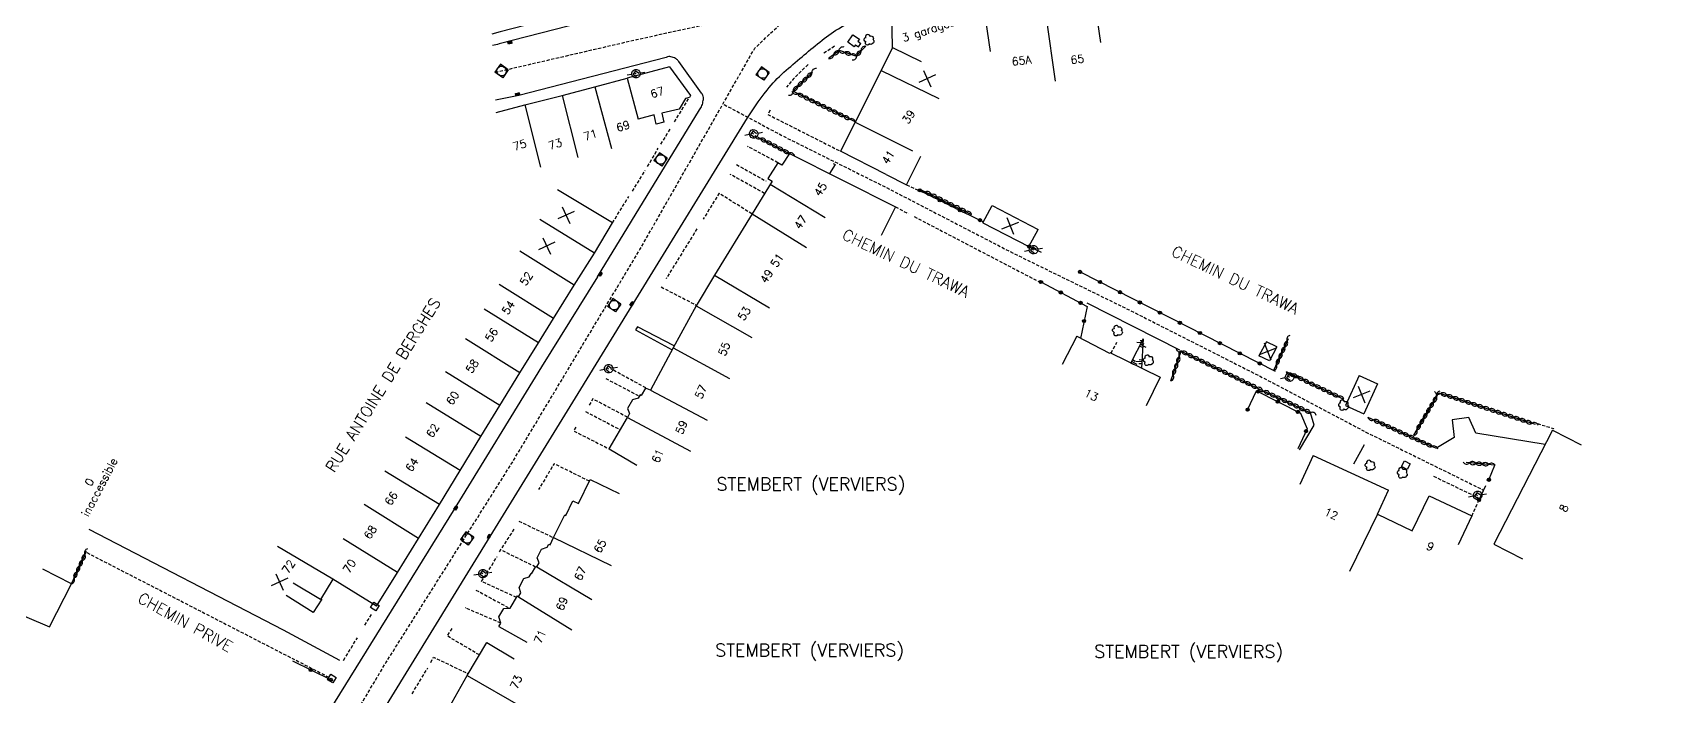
# Model space of a CAD drawing. Header units: millimetres. Extents: x 257000 to 258000, y 143000 to 144000.
# Drawn here: x 257349.1 to 257604.9, y 143230.4 to 143334 of the extents above; entities that cross this region are included whole.
import ezdxf
from ezdxf.enums import TextEntityAlignment as Align

# ---------------------------------------------------------------- set-up
doc = ezdxf.new("R2010")
doc.units = ezdxf.units.MM
doc.linetypes.add('DASHED', pattern=[0.75, 0.5, -0.25])
doc.layers.get('0').update_dxf_attribs({"linetype": 'CONTINUOUS'})
for name, color, linetype in [('W0001', 6, 'DASHED'), ('W0008', 7, 'CONTINUOUS'), ('W0017', 7, 'CONTINUOUS'), ('W0100', 7, 'CONTINUOUS'), ('W0112', 1, 'DASHED'), ('W0211', 2, 'CONTINUOUS'), ('W0300', 7, 'CONTINUOUS'), ('W0310', 3, 'CONTINUOUS'), ('W0322', 7, 'CONTINUOUS'), ('W0400', 7, 'CONTINUOUS'), ('W0420', 7, 'CONTINUOUS'), ('W0471', 7, 'CONTINUOUS'), ('W0980', 7, 'CONTINUOUS'), ('W0984', 7, 'CONTINUOUS'), ('W0989', 7, 'CONTINUOUS'), ('W0991', 7, 'CONTINUOUS')]:
    doc.layers.add(name, color=color, linetype=linetype)
doc.styles.get("Standard").update_dxf_attribs({"font": 'romans.shx', "width": 0.85})

# ---------------------------------------------------------------- blocks, each defined once
blk = doc.blocks.new('t310o')
at = {"color": 0, "linetype": 'Continuous'}
for centre, start, end in [((-0.5, 0.38), 216.8699, 323.1304), ((0.5, -0.37), 36.8699, 143.1303)]:
    blk.add_arc(centre, 0.625, start, end, dxfattribs=at)
blk = doc.blocks.new('t322o')
at = {"color": 0, "linetype": 'Continuous'}
for radius in [0.25, 0.15]:
    blk.add_circle((0, 0), radius, dxfattribs=at)
blk = doc.blocks.new('T300')
for p, q in [((-0.8, 0.51), (-0.86, 0.34)), ((-0.86, 0.34), (-0.86, 0.17)), ((-0.86, 0.17), (-0.74, 0.06)), ((-0.69, 0.63), (-0.8, 0.51)), ((-0.8, -0.06), (-0.74, 0.06)), ((-0.74, 0.06), (-0.69, 0.11)), ((-0.57, 0.69), (-0.69, 0.63)), ((-0.46, 0.69), (-0.57, 0.69)), ((-0.29, 0.63), (-0.46, 0.69)), ((-0.29, 0.63), (-0.17, 0.74)), ((-0.23, 0.57), (-0.29, 0.63)), ((-0.17, 0.74), (-0.06, 0.8)), ((-0.06, 0.8), (0.06, 0.8)), ((0.06, 0.8), (0.23, 0.74)), ((0.23, 0.74), (0.34, 0.63)), ((0.34, 0.63), (0.4, 0.51)), ((0.46, 0.46), (0.34, 0.46)), ((0.4, 0.51), (0.4, 0.46)), ((0.57, 0.4), (0.46, 0.46)), ((0.57, 0.4), (0.69, 0.29)), ((0.69, 0.29), (0.74, 0.17)), ((0.74, 0.06), (0.69, -0.17)), ((0.74, 0.17), (0.74, 0.06)), ((-0.8, -0.17), (-0.8, -0.06)), ((-0.8, -0.23), (-0.8, -0.17)), ((-0.74, -0.34), (-0.8, -0.23)), ((-0.69, -0.4), (-0.74, -0.34)), ((-0.51, -0.46), (-0.69, -0.4)), ((-0.4, -0.46), (-0.51, -0.46)), ((-0.4, -0.46), (-0.34, -0.46)), ((-0.34, -0.46), (-0.34, -0.4)), ((-0.34, -0.51), (-0.34, -0.46)), ((-0.29, -0.63), (-0.34, -0.51)), ((-0.17, -0.74), (-0.29, -0.63)), ((-0.06, -0.8), (-0.17, -0.74)), ((0.06, -0.8), (-0.06, -0.8)), ((0.17, -0.74), (0.06, -0.8)), ((0.23, -0.69), (0.17, -0.74)), ((0.29, -0.46), (0.23, -0.46)), ((0.29, -0.63), (0.23, -0.69)), ((0.46, -0.4), (0.29, -0.46)), ((0.34, -0.51), (0.29, -0.63)), ((0.34, -0.51), (0.34, -0.46)), ((0.57, -0.34), (0.46, -0.4)), ((0.63, -0.29), (0.57, -0.34)), ((0.69, -0.17), (0.63, -0.29))]:
    blk.add_line(p, q)
blk = doc.blocks.new('T400')
for p, q in [((-0.15, 0.3), (0.15, 0.3)), ((-0.15, -0.25), (-0.15, 0.3)), ((-0.15, 0.15), (0.15, 0.15)), ((-0.15, 0), (0.15, 0)), ((0.15, 0.3), (0.15, -0.25)), ((-0.15, -0.15), (0.15, -0.15)), ((-0.15, -0.25), (-0.15, -0.3)), ((-0.15, -0.3), (0.15, -0.3)), ((0.15, -0.3), (0.15, -0.25))]:
    blk.add_line(p, q)
blk = doc.blocks.new('T420')
for p, q in [((0.75, 0.75), (-0.75, 0.75)), ((-0.75, 0.75), (-0.75, -0.75)), ((0.75, 0.75), (0.75, -0.75)), ((0.75, -0.75), (-0.75, -0.75))]:
    blk.add_line(p, q)
blk.add_ellipse((0, 0), major_axis=(-0.53, 0.53), ratio=1, start_param=3.926991, end_param=10.210176)
blk = doc.blocks.new('T471')
for p, q in [((-0.333334, 0.333334), (-0.333334, -0.333334)), ((-0.333334, 0.333334), (0.333334, 0.333334)), ((-0.333334, 0), (0, 0)), ((0.500001, 0.500001), (1.000002, 1.000002)), ((-0.500001, -0.500001), (-1.000002, -1.000002)), ((-0.333334, -0.333334), (0.333334, -0.333334))]:
    blk.add_line(p, q)
blk.add_ellipse((0, 0), major_axis=(0.471405, 0.471405), ratio=1, start_param=5.4977871438, end_param=11.780972451)
blk = doc.blocks.new('t211o')
at = {"color": 0, "linetype": 'Continuous'}
for p, q in [((-0.29, 0.5), (-0.29, 0)), ((0, 1), (0, 0)), ((0.29, 0.5), (0.29, 0))]:
    blk.add_line(p, q, dxfattribs=at)
blk = doc.blocks.new('t112o')
at = {"color": 0, "linetype": 'Continuous'}
for p, q in [((-0.5, 0.5), (0.5, 0.5)), ((-0.5, -0.5), (-0.5, 0.5)), ((0.5, 0.5), (0.5, -0.5)), ((0.5, -0.5), (-0.5, -0.5))]:
    blk.add_line(p, q, dxfattribs=at)
blk = doc.blocks.new('t991o')
at = {"color": 0, "linetype": 'Continuous'}
for p, q in [((-1, 1), (1, -1)), ((-1, -1), (1, 1))]:
    blk.add_line(p, q, dxfattribs=at)

msp = doc.modelspace()

# ---------------------------------------------------------------- linework, layer by layer
at = {"layer": 'W0001', "flags": 128}
for points in [[(257355.67, 143156.16), (257365.57, 143173.12), (257378.27, 143193.37), (257389.74, 143211.37), (257404.2, 143235.63), (257423.79, 143266.65), (257443.87, 143300.15), (257461.81, 143331.59), (257469.93, 143339.28), (257491.36, 143346.35), (257533.97, 143351.72), (257577.91, 143357.7), (257623.96, 143363.15), (257652.31, 143366.72), (257666.9, 143369.71), (257684, 143376.04), (257695.52, 143383.25), (257734.85, 143409.31)], [(257469.32, 143338.56), (257443.35, 143332.91), (257421.19, 143327.78)], [(257457.02, 143322.81), (257466.21, 143317.9), (257481.96, 143310.06), (257502.3, 143299.54), (257520.29, 143290.74), (257541.14, 143280.18), (257557.25, 143271.67), (257575.52, 143262.66)]]:
    msp.add_lwpolyline(points, dxfattribs=at)
at = {"layer": 'W0008'}
msp.add_lwpolyline([(257464.51, 143346.79, -0.065215), (257464.5, 143345.61, -0.084501), (257464.22, 143344.75, -0.036822), (257463.72, 143343.95, -0.040989), (257463.18, 143343.31, -0.094341), (257462.81, 143343.06, -0.028588), (257461.46, 143342.57), (257459.54, 143342), (257443.47, 143337.83), (257421.91, 143332.27, -0.000645), (257420.87, 143332.01, -0.017419)], format="xyb", dxfattribs=at)
at = {"layer": 'W0008', "flags": 128}
for points in [[(257443.24, 143292.35), (257460.26, 143320.08, -0.028936), (257463.75, 143325.08, -0.046256), (257466.38, 143327.86, -0.004825), (257469.2, 143330.28, -0.00499), (257471.97, 143332.57, -0.030706), (257474.88, 143334.64, -0.019792), (257479.68, 143337.38)], [(257437.24, 143295.89), (257453.21, 143322, 0.028768), (257453.56, 143322.64, 0.051872), (257453.69, 143323.02, 0.015619), (257453.77, 143323.43, 0.021112), (257453.81, 143323.73, 0.103904), (257453.76, 143324.11, 0.072736), (257453.51, 143324.6), (257449.94, 143329.54, 0.04441), (257449.66, 143329.86, 0.070861), (257449.45, 143330.02, 0.036509), (257449.09, 143330.17, 0.036394), (257448.71, 143330.28, 0.082056), (257448.41, 143330.29, 0.056762), (257447.99, 143330.18)], [(257428.52, 143281.84), (257414.71, 143259.38), (257391.46, 143221.83), (257377, 143198.4), (257357.32, 143166.56, -0.029276), (257356, 143164.69, -0.064604), (257355.26, 143163.97, -0.034241), (257353.8, 143163.03, -0.036047), (257352.31, 143162.34, -0.102527), (257350.67, 143162.08, -0.085336), (257348.73, 143162.51), (257333.67, 143168.67, 0.006605), (257326.63, 143171.45, 0.008243), (257320.92, 143173.5, 0.014657), (257309.33, 143177.08, 0.014657), (257297.56, 143179.98)]]:
    msp.add_lwpolyline(points, format="xyb", dxfattribs=at)
for points in [[(257447.99, 143330.18), (257424.98, 143324.24)], [(257424.98, 143324.24), (257421.35, 143323.48)], [(257437.24, 143295.89), (257428.52, 143281.84)], [(257434.66, 143278.38), (257443.24, 143292.35)], [(257513.68, 143291.84), (257528.17, 143284.53), (257528.17, 143284.53)], [(257398.57, 143219.71), (257420.93, 143256.05), (257434.66, 143278.38)]]:
    msp.add_lwpolyline(points, dxfattribs=at)
at = {"layer": 'W0017', "flags": 128}
for points in [[(257449.23, 143285.12), (257443.52, 143288.1), (257443.2, 143287.61), (257448.94, 143284.53)], [(257546.88, 143268.91), (257549.2, 143272.73), (257548.61, 143274.67)], [(257585.24, 143269.73), (257574.42, 143271.5), (257573.32, 143273.94), (257570.75, 143273.57), (257571.06, 143270.84), (257568.45, 143269.25), (257568.45, 143269.25)], [(257555.39, 143266.7), (257557.02, 143269.75)], [(257397, 143236), (257388.24, 143240.74), (257357.88, 143256.46)]]:
    msp.add_lwpolyline(points, dxfattribs=at)
at = {"layer": 'W0100'}
for points in [[(257445.46, 143340.17), (257439.48, 143338.63), (257433.8, 143337.15), (257427.92, 143335.66), (257422.07, 143334.15), (257420.77, 143333.82)], [(257421.45, 143321.57), (257425.91, 143322.74), (257431.74, 143324.21), (257436.86, 143325.59), (257441.91, 143326.94)]]:
    msp.add_lwpolyline(points, dxfattribs=at)
at = {"layer": 'W0100', "flags": 128}
for points in [[(257483.32, 143331.71), (257483.23, 143337.18)], [(257515.1, 143337.45), (257515.81, 143332.5)], [(257497.85, 143336.03), (257498.56, 143331.08)], [(257507.34, 143336.34), (257508.75, 143326.44)], [(257483.33, 143331.74), (257481.58, 143328.13), (257477.5, 143320.08), (257475.21, 143315.52)], [(257477.56, 143332.13), (257477.35, 143331.82), (257476.33, 143332.54), (257477.14, 143333.7), (257478.16, 143333.02), (257477.93, 143332.7), (257478.41, 143332.36)], [(257477.56, 143332.13), (257478, 143331.82)], [(257478.01, 143331.83), (257478.41, 143332.36)], [(257483.32, 143331.71), (257487.82, 143329.53)], [(257448.51, 143328.68), (257441.91, 143326.94)], [(257441.91, 143326.94), (257443.62, 143320.54)], [(257448.51, 143328.68), (257451.78, 143324.22), (257451.63, 143323.92), (257451, 143323.73), (257450.01, 143322.1), (257447.31, 143321.45), (257447.63, 143320.08), (257447.63, 143320.08)], [(257481.58, 143328.13), (257490.58, 143323.77)], [(257431.74, 143324.21), (257434.18, 143314.52)], [(257436.86, 143325.59), (257439.45, 143315.94)], [(257425.91, 143322.74), (257428.36, 143313.05)], [(257446.12, 143321.2), (257443.62, 143320.54)], [(257446.42, 143319.76), (257446.12, 143321.2)], [(257447.63, 143320.08), (257446.42, 143319.76)], [(257477.5, 143320.08), (257486.43, 143315.59)], [(257467.22, 143315.17), (257466.06, 143313.32), (257465.4, 143313.69), (257463.87, 143311.24), (257464.55, 143310.86), (257461.4, 143305.72), (257455.51, 143296.19), (257452.66, 143291.39), (257449.07, 143284.8), (257445.55, 143278.22), (257444.77, 143278.54), (257444.08, 143277.39), (257443.91, 143277.47), (257443.6, 143276.94), (257442.71, 143276.68), (257441.93, 143275.33), (257442.24, 143274.54), (257441.94, 143273.94)], [(257467.24, 143315.19), (257483.78, 143306.85)], [(257474.04, 143313.62), (257474.35, 143313.46), (257473.47, 143312.03)], [(257482.35, 143311.86), (257475.21, 143315.52)], [(257485.52, 143310.29), (257487.74, 143314.77)], [(257482.35, 143311.86), (257485.52, 143310.29)], [(257439.6, 143304.35), (257431.01, 143309.47)], [(257464.25, 143310.4), (257472.79, 143305.17)], [(257461.4, 143305.72), (257469.91, 143300.47)], [(257483.79, 143306.84), (257481.54, 143302.38)], [(257497.44, 143304.36), (257498.9, 143307.02)], [(257498.9, 143307.02), (257506.1, 143303.32)], [(257402.76, 143244.49), (257406.05, 143249.76), (257409.28, 143255.07), (257412.57, 143260.34), (257415.8, 143265.68), (257419.02, 143270.96), (257422.02, 143275.83), (257425.13, 143280.91), (257428.07, 143285.61), (257430.39, 143289.42), (257433.61, 143294.58), (257436.78, 143299.62), (257439.6, 143304.35)], [(257436.78, 143299.62), (257428.25, 143304.84)], [(257497.44, 143304.36), (257504.64, 143300.66)], [(257504.64, 143300.66), (257506.1, 143303.32)], [(257433.61, 143294.58), (257425.15, 143299.91)], [(257455.51, 143296.19), (257464.11, 143291.08)], [(257430.39, 143289.42), (257421.9, 143294.7)], [(257428.07, 143285.61), (257419.56, 143290.86)], [(257452.66, 143291.39), (257461.35, 143286.44)], [(257425.13, 143280.91), (257416.65, 143286.2)], [(257512.12, 143286.65), (257509.81, 143282.21)], [(257512.12, 143286.65), (257517.23, 143283.98), (257517.29, 143284.09), (257525.13, 143280.22)], [(257541.72, 143285.74), (257540.54, 143283.57)], [(257543.37, 143284.98), (257541.72, 143285.74)], [(257449.07, 143284.8), (257457.86, 143280.02)], [(257542.19, 143282.81), (257540.54, 143283.57)], [(257543.37, 143284.98), (257542.19, 143282.81)], [(257422.02, 143275.83), (257413.5, 143281.06)], [(257525.13, 143280.22), (257522.92, 143275.74)], [(257556.22, 143280.52), (257554.09, 143275.81)], [(257556.22, 143280.52), (257559.06, 143279.22)], [(257445.55, 143278.22), (257454.37, 143273.5)], [(257559.06, 143279.22), (257556.93, 143274.51)], [(257419.02, 143270.96), (257410.51, 143276.21)], [(257554.09, 143275.81), (257556.93, 143274.51)], [(257439.1, 143269.03), (257441.94, 143273.94)], [(257441.94, 143273.94), (257451.78, 143268.67)], [(257415.8, 143265.68), (257407.25, 143270.86)], [(257586.42, 143271.94), (257577.25, 143254.14)], [(257586.42, 143271.94), (257590.87, 143269.65)], [(257439.1, 143269.03), (257443.42, 143266.52)], [(257549.04, 143268.01), (257546.96, 143263.46)], [(257549.04, 143268.01), (257560.81, 143262.61)], [(257412.57, 143260.34), (257404.05, 143265.58)], [(257434.3, 143260.5), (257436.14, 143264.27)], [(257436.14, 143264.27), (257440.63, 143262.08)], [(257559.09, 143258.87), (257560.81, 143262.61)], [(257409.28, 143255.07), (257400.8, 143260.36)], [(257432.33, 143258.65), (257433.43, 143260.92)], [(257433.43, 143260.92), (257434.3, 143260.5)], [(257564.49, 143256.25), (257567.12, 143261.73)], [(257567.12, 143261.73), (257573.8, 143258.6)], [(257430.41, 143255.18), (257432.14, 143258.74)], [(257432.14, 143258.74), (257432.33, 143258.65)], [(257559.09, 143258.87), (257554.72, 143249.88)], [(257559.09, 143258.87), (257564.49, 143256.25)], [(257573.8, 143258.6), (257571.67, 143254.07)], [(257406.05, 143249.76), (257397.54, 143255.01)], [(257429.89, 143254.06), (257430.41, 143255.18)], [(257430.41, 143255.18), (257439.41, 143250.81)], [(257395.92, 143248.71), (257387.31, 143253.81)], [(257427.84, 143252.01), (257428.52, 143253.4)], [(257428.16, 143251.23), (257427.84, 143252.01)], [(257428.52, 143253.4), (257429.4, 143253.67)], [(257429.4, 143253.67), (257429.66, 143254.17)], [(257429.66, 143254.17), (257429.89, 143254.06)], [(257577.25, 143254.14), (257581.7, 143251.85)], [(257355.11, 143247.98), (257350.65, 143250.24)], [(257426.6, 143249.07), (257426.88, 143249.59)], [(257426.97, 143249.53), (257426.88, 143249.59)], [(257426.97, 143249.53), (257427.65, 143250.68)], [(257427.65, 143250.68), (257427.79, 143250.6)], [(257427.79, 143250.6), (257428.16, 143251.23)], [(257427.79, 143250.6), (257436.4, 143245.51)], [(257351.69, 143241.26), (257355.11, 143247.98)], [(257394.02, 143245.51), (257389.72, 143248.05)], [(257395.92, 143248.71), (257394.02, 143245.51)], [(257402.76, 143244.49), (257395.92, 143248.71)], [(257425.02, 143247.42), (257425.73, 143248.81)], [(257425.29, 143246.56), (257425.02, 143247.42)], [(257425.73, 143248.81), (257426.6, 143249.07)], [(257340.63, 143245.96), (257351.69, 143241.26), (257351.69, 143241.26)], [(257392.87, 143243.47), (257388.63, 143246.12)], [(257394.19, 143245.59), (257392.87, 143243.47)], [(257394.19, 143245.59), (257394.1, 143245.64)], [(257423.61, 143244.19), (257424.78, 143246.07)], [(257424.78, 143246.07), (257424.92, 143245.96)], [(257424.92, 143245.96), (257425.29, 143246.56)], [(257424.92, 143245.96), (257433.26, 143240.76)], [(257421.84, 143242.8), (257422.63, 143244.09)], [(257422.17, 143241.82), (257421.84, 143242.8)], [(257421.86, 143241.28), (257422.17, 143241.82)], [(257422.63, 143244.09), (257423.61, 143244.19)], [(257421.86, 143241.28), (257426.23, 143238.84)], [(257416.93, 143233.66), (257419.97, 143238.8)], [(257419.97, 143238.8), (257424.27, 143236.25)], [(257414.07, 143228.68), (257416.93, 143233.66)], [(257416.93, 143233.66), (257425.6, 143228.68)]]:
    msp.add_lwpolyline(points, dxfattribs=at)
at = {"layer": 'W0112', "flags": 128}
for points in [[(257472.58, 143330.86), (257474.41, 143332.06)], [(257470.16, 143329.04), (257468.94, 143327.94), (257467.81, 143326.76), (257466.76, 143325.52)], [(257449.26, 143320.09), (257451.6, 143323.87)], [(257464.24, 143321.91), (257463.85, 143321.27), (257475.21, 143315.52)], [(257447.16, 143316.61), (257448.69, 143319.14)], [(257445.08, 143313.13), (257446.76, 143316)], [(257465.42, 143313.73), (257460.69, 143316.29)], [(257458.95, 143313.44), (257463.55, 143310.86)], [(257442.7, 143309.26), (257444.7, 143312.49)], [(257463.36, 143308.92), (257458, 143311.89)], [(257439.6, 143304.35), (257442.14, 143308.44)], [(257461.38, 143305.73), (257456.24, 143308.95), (257453.77, 143304.92)], [(257485.52, 143310.29), (257487.49, 143309.38)], [(257483.79, 143306.84), (257485.78, 143305.77)], [(257452.79, 143303.39), (257447.96, 143295.6)], [(257486.72, 143305.31), (257506.26, 143295.12)], [(257447.19, 143294.33), (257452.69, 143291.48)], [(257517.47, 143284.01), (257518.37, 143285.68)], [(257444.81, 143278.56), (257439.34, 143281.54)], [(257438.54, 143280.04), (257443.79, 143277.27)], [(257441.95, 143273.97), (257436.55, 143276.83), (257435.94, 143275.89)], [(257433.88, 143272.43), (257433.53, 143271.85), (257439.1, 143269.04)], [(257435.39, 143274.87), (257440.83, 143272.03)], [(257584.05, 143272.98), (257586.55, 143272.24), (257586.42, 143271.94)], [(257436, 143263.99), (257430.48, 143266.72), (257428.07, 143262.71)], [(257567.84, 143264.77), (257575.01, 143261.31), (257573.8, 143258.59)], [(257424.97, 143257.75), (257430.4, 143255.16)], [(257421.94, 143252.98), (257424.27, 143256.52)], [(257357.51, 143252.84), (257395.32, 143233.38)], [(257424.63, 143245.83), (257419.15, 143248.33), (257421.6, 143252.23)], [(257427.6, 143250.59), (257422.47, 143253.1)], [(257418.27, 143247), (257423.5, 143244.17)], [(257400.91, 143241.5), (257402, 143243.23)], [(257422.16, 143241.85), (257416.6, 143244.21)], [(257397.61, 143236.02), (257399.78, 143239.56)], [(257418.82, 143236.86), (257413.8, 143239.82), (257414.66, 143241.13)], [(257408.32, 143230.8), (257410.75, 143234.84)], [(257411.21, 143235.7), (257411.67, 143236.52), (257417.04, 143233.93)]]:
    msp.add_lwpolyline(points, dxfattribs=at)
at = {"layer": 'W0211', "flags": 128}
for points in [[(257522.5, 143286.24), (257520.57, 143282.49)], [(257522.26, 143281.66), (257522.51, 143286.23)]]:
    msp.add_lwpolyline(points, dxfattribs=at)
at = {"layer": 'W0310'}
msp.add_line((257540.43, 143278.48), (257548.61, 143274.67), dxfattribs=at)
at = {"layer": 'W0310', "flags": 128}
for points in [[(257479.14, 143331.92), (257477.6, 143330.36), (257475.04, 143331.25), (257473.37, 143330.03)], [(257477.52, 143320.11), (257467.74, 143324.88), (257470.83, 143327.84)], [(257461.83, 143317.97), (257467.21, 143315.17)], [(257487.6, 143309.61), (257495.65, 143305.64)], [(257542.87, 143281.31), (257545.18, 143286.27)], [(257526.82, 143279.65), (257528.43, 143284.29), (257540.43, 143278.48)], [(257544.8, 143281.1), (257553.74, 143276.82)], [(257564.73, 143271.16), (257568.66, 143277.79), (257583.67, 143272.88)], [(257557.58, 143273.97), (257557.58, 143273.97), (257568.21, 143269.13)], [(257577.42, 143266.51), (257572.9, 143266.92)], [(257355.11, 143247.99), (257357.47, 143253.06)]]:
    msp.add_lwpolyline(points, dxfattribs=at)
at = {"layer": 'W0322', "flags": 128}
for points in [[(257487.58, 143309.41), (257497.48, 143304.51)], [(257504.67, 143300.63), (257506.57, 143299.76)], [(257512.62, 143296.68), (257543.1, 143281.15)], [(257506.51, 143295.1), (257513.73, 143291.29), (257512.67, 143286.28)], [(257538.79, 143275.16), (257540.19, 143278.11), (257547.05, 143274.6), (257548.07, 143272.18), (257546.64, 143269.06)], [(257576.47, 143264.22), (257577.42, 143266.51)], [(257574.93, 143261.07), (257576, 143263.32)], [(257395.61, 143232.98), (257389.7, 143235.88)]]:
    msp.add_lwpolyline(points, dxfattribs=at)

# ---------------------------------------------------------------- block references
at = {"layer": 'W0112'}
for p, rotation in [((257563.49, 143266.49), 62.37551567701633), ((257402.49, 143244.42), 59.12611920288884), ((257395.77, 143233.17), 59.12611920288884)]:
    msp.add_blockref('t112o', p, dxfattribs=dict(at, rotation=rotation))
at = {"layer": 'W0211'}
for p, rotation in [((257522.47, 143285.65), 86.90764464204055), ((257522.04, 143285.35), 242.8061368636673), ((257520.67, 143282.68), 242.8061368636673), ((257522.31, 143282.66), 86.90764464204055)]:
    msp.add_blockref('t211o', p, dxfattribs=dict(at, rotation=rotation))
at = {"layer": 'W0300', "rotation": 325.118802412107}
for p in [(257479.7, 143332.81), (257518.5, 143287.39), (257523.32, 143282.77), (257553.82, 143275.76), (257557.95, 143266.35), (257562.98, 143265.18)]:
    msp.add_blockref('T300', p, dxfattribs=at)
at = {"layer": 'W0310'}
for p, rotation in [((257474.15, 143330.6), 216.063346960046), ((257474.95, 143331.19), 216.063346960046), ((257475.88, 143330.96), 160.8250032803692), ((257477.73, 143330.49), 225.2762083645715), ((257478.43, 143331.2), 225.2762083645715), ((257476.83, 143330.63), 160.8250032803692), ((257468.55, 143325.66), 43.80207241085007), ((257469.28, 143326.35), 43.80207241085007), ((257470, 143327.04), 43.80207241085007), ((257470.72, 143327.73), 43.80207241085007), ((257467.83, 143324.96), 43.80207241085007), ((257468.53, 143324.49), 154.0017198650332), ((257469.43, 143324.05), 154.0017198650332), ((257470.33, 143323.62), 154.0017198650332), ((257471.22, 143323.18), 154.0017198650332), ((257472.12, 143322.74), 154.0017198650332), ((257473.02, 143322.3), 154.0017198650332), ((257473.92, 143321.86), 154.0017198650332), ((257474.82, 143321.42), 154.0017198650332), ((257475.72, 143320.99), 154.0017198650332), ((257476.62, 143320.55), 154.0017198650332), ((257462.72, 143317.51), 332.4869083877329), ((257463.61, 143317.05), 332.4869083877329), ((257464.49, 143316.59), 332.4869083877329), ((257465.38, 143316.12), 332.4869083877329), ((257466.27, 143315.66), 332.4869083877329), ((257467.15, 143315.2), 332.4869083877329), ((257488.5, 143309.17), 333.7331363601103), ((257489.39, 143308.73), 333.7331363601103), ((257490.29, 143308.29), 333.7331363601103), ((257491.19, 143307.84), 333.7331363601103), ((257492.08, 143307.4), 333.7331363601103), ((257492.98, 143306.96), 333.7331363601103), ((257493.88, 143306.52), 333.7331363601103), ((257494.77, 143306.07), 333.7331363601103), ((257544.56, 143284.93), 65.12223727176777), ((257544.98, 143285.84), 65.12223727176777), ((257527.81, 143282.48), 70.87340478236008), ((257528.51, 143284.25), 334.1768230697386), ((257528.13, 143283.43), 70.87340478236008), ((257529.41, 143283.81), 334.1768230697386), ((257530.31, 143283.38), 334.1768230697386), ((257531.21, 143282.94), 334.1768230697386), ((257532.11, 143282.51), 334.1768230697386), ((257533.01, 143282.07), 334.1768230697386), ((257543.3, 143282.21), 65.12223727176777), ((257543.72, 143283.12), 65.12223727176777), ((257544.14, 143284.03), 65.12223727176777), ((257527.15, 143280.59), 70.87340478236008), ((257527.48, 143281.54), 70.87340478236008), ((257533.91, 143281.64), 334.1768230697386), ((257534.81, 143281.2), 334.1768230697386), ((257535.71, 143280.76), 334.1768230697386), ((257536.61, 143280.33), 334.1768230697386), ((257537.51, 143279.89), 334.1768230697386), ((257538.41, 143279.46), 334.1768230697386), ((257545.7, 143280.67), 334.4150295995746), ((257546.61, 143280.24), 334.4150295995746), ((257547.51, 143279.8), 334.4150295995746), ((257539.31, 143279.02), 334.1768230697386), ((257540.21, 143278.59), 334.1768230697386), ((257541.34, 143278.06), 335.0409722437973), ((257542.25, 143277.64), 335.0409722437973), ((257543.15, 143277.21), 335.0409722437973), ((257548.41, 143279.37), 334.4150295995746), ((257549.31, 143278.94), 334.4150295995746), ((257550.21, 143278.51), 334.4150295995746), ((257551.11, 143278.08), 334.4150295995746), ((257552.02, 143277.64), 334.4150295995746), ((257552.92, 143277.21), 334.4150295995746), ((257568.3, 143277.18), 59.31861347043989), ((257568.94, 143277.7), 341.8971504403283), ((257569.89, 143277.38), 341.8971504403283), ((257570.84, 143277.07), 341.8971504403283), ((257544.06, 143276.79), 335.0409722437973), ((257544.97, 143276.37), 335.0409722437973), ((257545.87, 143275.95), 335.0409722437973), ((257546.78, 143275.53), 335.0409722437973), ((257547.69, 143275.1), 335.0409722437973), ((257548.59, 143274.68), 335.0409722437973), ((257566.77, 143274.6), 59.31861347043989), ((257567.28, 143275.46), 59.31861347043989), ((257567.79, 143276.32), 59.31861347043989), ((257571.79, 143276.76), 341.8971504403283), ((257572.74, 143276.45), 341.8971504403283), ((257573.69, 143276.14), 341.8971504403283), ((257574.64, 143275.83), 341.8971504403283), ((257575.59, 143275.52), 341.8971504403283), ((257576.54, 143275.21), 341.8971504403283), ((257577.49, 143274.9), 341.8971504403283), ((257578.44, 143274.59), 341.8971504403283), ((257558.49, 143273.55), 335.5106418135694), ((257559.4, 143273.14), 335.5106418135694), ((257560.31, 143272.73), 335.5106418135694), ((257561.22, 143272.31), 335.5106418135694), ((257562.13, 143271.9), 335.5106418135694), ((257565.24, 143272.02), 59.31861347043989), ((257565.75, 143272.88), 59.31861347043989), ((257566.26, 143273.74), 59.31861347043989), ((257579.39, 143274.28), 341.8971504403283), ((257580.34, 143273.97), 341.8971504403283), ((257581.29, 143273.66), 341.8971504403283), ((257582.24, 143273.35), 341.8971504403283), ((257583.19, 143273.03), 341.8971504403283), ((257563.04, 143271.48), 335.5106418135694), ((257563.95, 143271.07), 335.5106418135694), ((257564.86, 143270.65), 335.5106418135694), ((257565.77, 143270.24), 335.5106418135694), ((257566.68, 143269.82), 335.5106418135694), ((257567.59, 143269.41), 335.5106418135694), ((257573.44, 143266.87), 174.7737709354454), ((257574.44, 143266.78), 174.7737709354454), ((257575.43, 143266.69), 174.7737709354454), ((257576.43, 143266.6), 174.7737709354454), ((257356.79, 143251.61), 65.02672422492634), ((257357.22, 143252.52), 65.02672422492634), ((257355.53, 143248.89), 65.02672422492634), ((257355.95, 143249.8), 65.02672422492634), ((257356.37, 143250.71), 65.02672422492634)]:
    msp.add_blockref('t310o', p, dxfattribs=dict(at, rotation=rotation))
at = {"layer": 'W0322'}
for p, rotation in [((257487.58, 143309.41), 333.6785944570764), ((257490.72, 143307.85), 333.6785944570764), ((257493.85, 143306.3), 333.6785944570764), ((257496.99, 143304.75), 333.6785944570764), ((257504.67, 143300.63), 335.3397243730312), ((257506.51, 143295.1), 332.2148601399983), ((257512.62, 143296.68), 332.9894213806982), ((257515.74, 143295.09), 332.9894213806982), ((257509.61, 143293.47), 332.2148601399983), ((257518.86, 143293.5), 332.9894213806982), ((257512.7, 143291.83), 332.2148601399983), ((257521.97, 143291.91), 332.9894213806982), ((257525.09, 143290.32), 332.9894213806982), ((257513.24, 143289.01), 258.0133875125453), ((257528.21, 143288.73), 332.9894213806982), ((257531.33, 143287.14), 332.9894213806982), ((257534.45, 143285.55), 332.9894213806982), ((257537.57, 143283.96), 332.9894213806982), ((257540.68, 143282.38), 332.9894213806982), ((257540.4, 143278), 332.8835108398573), ((257538.79, 143275.16), 64.58052161769704), ((257543.52, 143276.41), 332.8835108398573), ((257546.64, 143274.81), 332.8835108398573), ((257547.9, 143271.81), 245.3342065032608), ((257576.47, 143264.22), 67.3952658183142), ((257574.93, 143261.07), 64.48444031581124), ((257392.47, 143234.52), 153.8949893252534), ((257395.61, 143232.98), 153.8949893252534)]:
    msp.add_blockref('t322o', p, dxfattribs=dict(at, rotation=rotation))
at = {"layer": 'W0400'}
for p, rotation in [((257423.61, 143332.48), 104.958744251204), ((257424.78, 143324.44), 103.218732483937), ((257437.72, 143296.32), 148.3322268346072), ((257442.62, 143291.66), 146.5818090131967), ((257415.12, 143259.81), 148.7600605956369), ((257420.33, 143255.4), 328.0801555346384)]:
    msp.add_blockref('T400', p, dxfattribs=dict(at, rotation=rotation))
at = {"layer": 'W0420', "rotation": 325.118802412107}
for p in [(257422.28, 143328.05), (257463.05, 143327.64), (257447.12, 143314.24), (257439.86, 143291.47), (257416.9, 143255.06)]:
    msp.add_blockref('T420', p, dxfattribs=at)
at = {"layer": 'W0471', "rotation": 325.118802412107}
for p in [(257443.28, 143327.62), (257461.64, 143318.23), (257505.35, 143300.13), (257439, 143281.55), (257545.33, 143280.24), (257574.7, 143261.77), (257419.36, 143249.56)]:
    msp.add_blockref('T471', p, dxfattribs=at)
at = {"layer": 'W0991'}
for p, rotation in [((257488.74, 143326.85), 249.7169121051387), ((257432.34, 143305.54), 249.7169121051387), ((257501.69, 143303.86), 246.7019822879795), ((257429.31, 143300.72), 249.7169121051387), ((257541.91, 143284.26), 246.7019822879795), ((257556.56, 143277.54), 246.7019822879795), ((257387.6, 143248.24), 249.7169121051387)]:
    msp.add_blockref('t991o', p, dxfattribs=dict(at, rotation=rotation))

# ---------------------------------------------------------------- texts
at = {"layer": 'W0980'}
for p in [(257470.58, 143263.41), (257470.38, 143237.47), (257529.58, 143237.27)]:
    msp.add_text('STEMBERT (VERVIERS)', height=2, dxfattribs=at).set_placement(p, align=Align.MIDDLE)
at = {"layer": 'W0984'}
for s, rotation, p in [('3 garages', 17.8897, (257489, 143334.28)), ('inaccessible', 62.4518, (257359.46, 143263.08))]:
    msp.add_text(s, height=1.25, rotation=rotation, dxfattribs=at).set_placement(p, align=Align.MIDDLE)
at = {"layer": 'W0989'}
for s, rotation, p in [('CHEMIN DU TRAWA', 334.5587, (257485.43, 143298.05)), ('CHEMIN DU TRAWA', 334.5587, (257536.86, 143295.43)), ('RUE ANTOINE DE BERGHES', 57.9808, (257403.76, 143279.02)), ('CHEMIN PRIVE', 330.9771, (257372.9, 143241.97))]:
    msp.add_text(s, height=1.75, rotation=rotation, dxfattribs=at).set_placement(p, align=Align.MIDDLE)
at = {"layer": 'W0991'}
for s, rotation, p in [('65A', 6.6707, (257503.49, 143329.68)), ('65', 6.6707, (257512.19, 143329.88)), ('67', 17.8519, (257446.58, 143324.7)), ('39', 56.3962, (257485.85, 143320.9)), ('71', 17.8519, (257436.15, 143318.07)), ('69', 17.8519, (257441.25, 143319.44)), ('75', 17.8519, (257425.11, 143316.49)), ('73', 17.8519, (257430.65, 143316.64)), ('41', 56.3962, (257482.66, 143314.58)), ('45', 56.3962, (257472.07, 143309.58)), ('47', 56.3962, (257468.96, 143304.41)), ('49 51', 56.3962, (257464.49, 143297.24)), ('52', 56.3962, (257426.13, 143295.62)), ('54', 56.3962, (257423.34, 143291.11)), ('53', 56.3962, (257460.18, 143290.17)), ('56', 56.3962, (257420.71, 143286.86)), ('55', 67.0123, (257457.05, 143284.64)), ('58', 56.3962, (257417.69, 143281.96)), ('60', 56.3962, (257414.63, 143276.98)), ('57', 67.0123, (257453.4, 143277.95)), ('13', 334.0712, (257514.38, 143277.45)), ('62', 56.3962, (257411.51, 143271.89)), ('59', 67.0123, (257450.38, 143272.42)), ('64', 56.3962, (257408.28, 143266.58)), ('61', 67.0123, (257446.66, 143267.94)), ('0', 60.6839, (257357.9, 143263.86)), ('66', 56.3962, (257405.04, 143261.3)), ('12', 334.0712, (257551.84, 143258.9)), ('8', 65.3065, (257588.17, 143259.79)), ('68', 56.3962, (257401.78, 143256.02)), ('65', 60.253, (257437.67, 143253.87)), ('9', 334.0712, (257567.31, 143253.79)), ('72', 56.3962, (257389.01, 143250.64)), ('70', 56.3962, (257398.53, 143250.74)), ('67', 67.0123, (257434.55, 143249.58)), ('69', 67.0123, (257431.69, 143244.88)), ('71', 67.0123, (257428.28, 143239.73)), ('73', 67.0123, (257424.56, 143232.62))]:
    msp.add_text(s, height=1.25, rotation=rotation, dxfattribs=at).set_placement(p, align=Align.MIDDLE)

doc.saveas('drawing.dxf')
